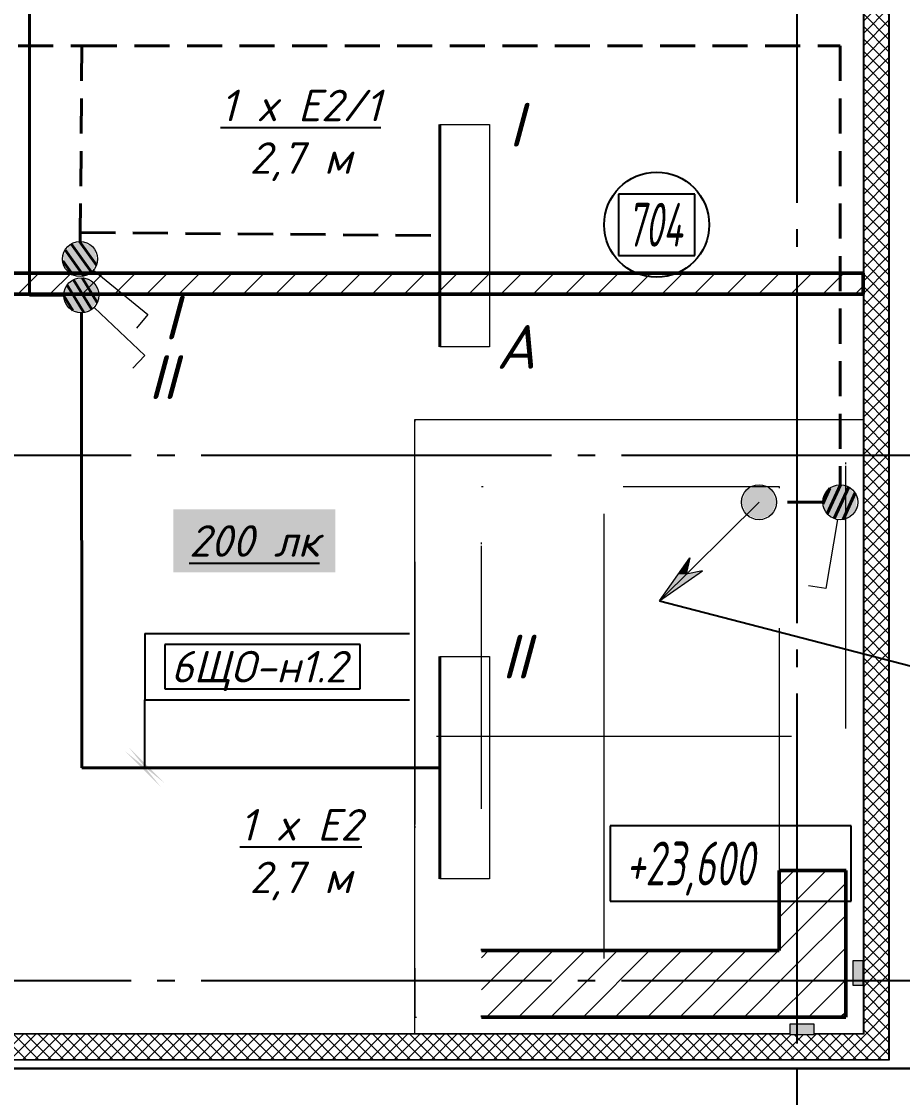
# Model space of a CAD drawing. Header units: millimetres. Extents: x 0 to 622, y 0 to 297.
# Drawn here: x 96.3 to 146.6, y 99.9 to 161.3 of the extents above; entities that cross this region are included whole.
import ezdxf

# ---------------------------------------------------------------- set-up
doc = ezdxf.new("R2010")
doc.units = ezdxf.units.MM
for name, pattern in [('JIS_02_2.0', [3, 2, -1]), ('ГОСТ 2.303 5', [24, 20, -1.5, 1, -1.5]), ('СПКБ-0000-000-АР#007$0$Achse', [2300, 0, -800, 1500, 0]), ('СПКБ-0000-000-АР#007$0$Ashe', [300, 200, -100])]:
    doc.linetypes.add(name, pattern=pattern)
for name, color, linetype in [('Viewport1ForCustomObjects_0', 7, 'Continuous'), ('Viewport2ForCustomObjects_0', 7, 'Continuous'), ('Viewport3ForCustomObjects_0', 7, 'Continuous'), ('Номер помещения', 7, 'Continuous'), ('СПКБ-0000-000-АР#007$0$Двери ArchiCAD', 7, 'Continuous'), ('СПКБ-0000-000-АР#007$0$Стены', 7, 'Continuous'), ('СПКБ-0000-000-АР#007$0$Фахверк', 7, 'Continuous'), ('Строительные оси', 7, 'Continuous'), ('ЭО_АВАРИЙНОЕ ОСВЕЩЕНИЕ', 7, 'Continuous'), ('ЭО_РАБОЧЕЕ ОСВЕЩЕНИЕ', 7, 'Continuous'), ('ЭС', 7, 'Continuous')]:
    doc.layers.add(name, color=color, linetype=linetype)
for name, color, linetype, lineweight, true_color in [('СПКБ-0000-000-АР#007$0$0_Ном._пера__68', 7, 'Continuous', 20, 0xfd4435), ('СПКБ-0000-000-АР#007$0$Двери ArchiCAD_Ном._пера__23', 7, 'Continuous', 35, 0xff6600), ('СПКБ-0000-000-АР#007$0$Двери ArchiCAD_Ном._пера__3', 7, 'Continuous', 18, 0xff6600), ('СПКБ-0000-000-АР#007$0$Двери ArchiCAD_Ном._пера__58', 7, 'Continuous', 50, 0xdf0000), ('СПКБ-0000-000-АР#007$0$Линии_Ном._пера__58', 7, 'Continuous', 50, 0xdf0000), ('СПКБ-0000-000-АР#007$0$Стены_Ном._пера__58', 7, 'Continuous', 50, 0xdf0000), ('СПКБ-0000-000-АР#007$0$Стены_Ном._пера__68', 7, 'Continuous', 20, 0xfd4435), ('СПКБ-0000-000-АР#007$0$Фахверк_Ном._пера__102', 7, 'Continuous', 13, 0xcccccc)]:
    doc.layers.add(name, color=color, linetype=linetype, lineweight=lineweight, true_color=true_color)
for name, color, linetype, lineweight in [('СПКБ-0000-000-АР#007$0$Лифты_Ном._пера__120', 7, 'Continuous', 13), ('СПКБ-0000-000-АР#007$0$Стены_Ном._пера__20', 1, 'Continuous', 20), ('СПКБ-0000-000-АР#007$0$Фахверк_Ном._пера__1', 7, 'Continuous', 13)]:
    doc.layers.add(name, color=color, linetype=linetype, lineweight=lineweight)
doc.styles.add('1.8', font='isocpeui.ttf', dxfattribs={"height": 1.8})
doc.styles.add('2.5', font='isocpeui.ttf')
doc.styles.add('CustomTextStyle1', font='isocpeui.ttf', dxfattribs={"width": 0.592601, "height": 2.5})
doc.styles.add('CustomTextStyle145', font='isocpeui.ttf', dxfattribs={"width": 0.987755, "height": 1.8})
doc.styles.add('CustomTextStyle8', font='isocpeui.ttf', dxfattribs={"width": 0.651774, "height": 2.5})
doc.styles.add('CustomTextStyle83', font='isocpeui.ttf', dxfattribs={"width": 0.651774, "height": 3.5})
doc.styles.add('CustomTextStyle84', font='isocpeui.ttf', dxfattribs={"width": 0.651774, "height": 3.5})
doc.styles.add('CustomTextStyle85', font='isocpeui.ttf', dxfattribs={"width": 0.651774, "height": 3.5})
pattern_1 = [(45, (0, 0), (-35.35534, 35.35534), []), (135, (0, 0), (35.35534, 35.35534), [])]
pattern_2 = [(45, (0, 0), (-91.9239, 91.9239), [])]

# ---------------------------------------------------------------- blocks, each defined once
blk = doc.blocks.new('СПКБ-0000-000-АР#007$0$Стена_4', base_point=(17892.9, 3584))
at = {"layer": 'СПКБ-0000-000-АР#007$0$Стены_Ном._пера__68', "linetype": 'Continuous', "lineweight": 20, "true_color": 0xfd4435}
for points in [[(18273.1, 3584), (17892.9, 3584), (17892.9, 3581), (18273.1, 3581)], [(24603.1, 3584), (18413.1, 3584), (18413.1, 3581), (24603.1, 3581)], [(25022.7, 3584), (24743.1, 3584), (24743.1, 3581), (25025.7, 3581)], [(17892.9, 3434), (18273.1, 3434), (18273.1, 3437), (17892.9, 3437)], [(18273.1, 3434), (18413.1, 3434), (18413.1, 3437), (18273.1, 3437)], [(18413.1, 3434), (24603.1, 3434), (24603.1, 3437), (18413.1, 3437)], [(24603.1, 3434), (24743.1, 3434), (24743.1, 3437), (24603.1, 3437)], [(24743.1, 3434), (25172.7, 3434), (25169.7, 3437), (24743.1, 3437)]]:
    blk.add_hatch(color=20, dxfattribs=at).paths.add_polyline_path(points)
h = blk.add_hatch(dxfattribs=at)
h.set_pattern_fill('СЕТКА_5X5_ДИАГОНАЛЬНАЯ', color=20, style=0, pattern_type=2)
h.set_pattern_definition(pattern_1)
h.paths.add_polyline_path([(18273.1, 3581), (17892.9, 3581), (17892.9, 3437), (18273.1, 3437)])
h = blk.add_hatch(dxfattribs=at)
h.set_pattern_fill('СЕТКА_5X5_ДИАГОНАЛЬНАЯ', color=20, style=0, pattern_type=2)
h.set_pattern_definition(pattern_1)
h.paths.add_polyline_path([(18273.1, 3437), (18413.1, 3437), (18413.1, 3578.7), (18273.1, 3578.7)])
h = blk.add_hatch(dxfattribs=at)
h.set_pattern_fill('СЕТКА_5X5_ДИАГОНАЛЬНАЯ', color=20, style=0, pattern_type=2)
h.set_pattern_definition(pattern_1)
h.paths.add_polyline_path([(24603.1, 3581), (18413.1, 3581), (18413.1, 3437), (24603.1, 3437)])
h = blk.add_hatch(dxfattribs=at)
h.set_pattern_fill('СЕТКА_5X5_ДИАГОНАЛЬНАЯ', color=20, style=0, pattern_type=2)
h.set_pattern_definition(pattern_1)
h.paths.add_polyline_path([(24603.1, 3437), (24743.1, 3437), (24743.1, 3578.7), (24603.1, 3578.7)])
h = blk.add_hatch(dxfattribs=at)
h.set_pattern_fill('СЕТКА_5X5_ДИАГОНАЛЬНАЯ', color=20, style=0, pattern_type=2)
h.set_pattern_definition(pattern_1)
h.paths.add_polyline_path([(25025.7, 3581), (24743.1, 3581), (24743.1, 3437), (25169.7, 3437)])
at = {"layer": 'СПКБ-0000-000-АР#007$0$Стены_Ном._пера__68', "color": 20, "linetype": 'Continuous', "lineweight": 20, "true_color": 0xfd4435}
for p, q in [((18273.1, 3581), (17892.9, 3581)), ((24603.1, 3581), (18413.1, 3581)), ((25025.7, 3581), (24743.1, 3581)), ((17892.9, 3437), (18273.1, 3437)), ((18273.1, 3437), (18413.1, 3437)), ((18413.1, 3437), (24603.1, 3437)), ((24603.1, 3437), (24743.1, 3437)), ((24743.1, 3437), (25169.7, 3437))]:
    blk.add_line(p, q, dxfattribs=at)
at = {"layer": 'СПКБ-0000-000-АР#007$0$Стены_Ном._пера__68', "color": 20, "linetype": 'Continuous', "lineweight": 20, "true_color": 0xfd4435, "flags": 128}
for points in [[(18273.1, 3584), (17892.9, 3584)], [(17892.9, 3584), (17892.9, 3434)], [(24603.1, 3584), (18413.1, 3584)], [(25022.7, 3584), (24743.1, 3584)], [(17892.9, 3434), (25172.7, 3434)]]:
    blk.add_lwpolyline(points, dxfattribs=at)
blk = doc.blocks.new('СПКБ-0000-000-АР#007$0$Стена_5', base_point=(25022.7, 3584))
at = {"layer": 'СПКБ-0000-000-АР#007$0$Стены_Ном._пера__68', "linetype": 'Continuous', "lineweight": 20, "true_color": 0xfd4435}
for points in [[(25022.7, 9815.7), (25022.7, 4000.7), (25025.7, 4000.7), (25025.7, 9815.7)], [(25172.7, 4000.7), (25172.7, 9815.7), (25169.7, 9815.7), (25169.7, 4000.7)], [(25025.7, 4000.7), (25023.1, 4000.7), (25023.1, 3860.7), (25025.7, 3860.7)], [(25172.7, 3860.7), (25172.7, 4000.7), (25169.7, 4000.7), (25169.7, 3860.7)], [(25022.7, 3860.7), (25022.7, 3584), (25025.7, 3581), (25025.7, 3860.7)], [(25172.7, 3434), (25172.7, 3860.7), (25169.7, 3860.7), (25169.7, 3437)]]:
    blk.add_hatch(color=20, dxfattribs=at).paths.add_polyline_path(points)
h = blk.add_hatch(dxfattribs=at)
h.set_pattern_fill('СЕТКА_5X5_ДИАГОНАЛЬНАЯ', color=20, style=0, pattern_type=2)
h.set_pattern_definition(pattern_1)
h.paths.add_polyline_path([(25025.7, 9815.7), (25025.7, 4000.7), (25169.7, 4000.7), (25169.7, 9815.7)])
h = blk.add_hatch(dxfattribs=at)
h.set_pattern_fill('СЕТКА_5X5_ДИАГОНАЛЬНАЯ', color=20, style=0, pattern_type=2)
h.set_pattern_definition(pattern_1)
h.paths.add_polyline_path([(25169.7, 3860.7), (25169.7, 4000.7), (25025.7, 4000.7), (25025.7, 3860.7)])
h = blk.add_hatch(dxfattribs=at)
h.set_pattern_fill('СЕТКА_5X5_ДИАГОНАЛЬНАЯ', color=20, style=0, pattern_type=2)
h.set_pattern_definition(pattern_1)
h.paths.add_polyline_path([(25025.7, 3860.7), (25025.7, 3581), (25169.7, 3437), (25169.7, 3860.7)])
at = {"layer": 'СПКБ-0000-000-АР#007$0$Стены_Ном._пера__68', "color": 20, "linetype": 'Continuous', "lineweight": 20, "true_color": 0xfd4435}
for p, q in [((25025.7, 9815.7), (25025.7, 4000.7)), ((25169.7, 4000.7), (25169.7, 9815.7)), ((25025.7, 4000.7), (25025.7, 3860.7)), ((25169.7, 3860.7), (25169.7, 4000.7)), ((25025.7, 3860.7), (25025.7, 3581)), ((25169.7, 3437), (25169.7, 3860.7))]:
    blk.add_line(p, q, dxfattribs=at)
at = {"layer": 'СПКБ-0000-000-АР#007$0$Стены_Ном._пера__68', "color": 20, "linetype": 'Continuous', "lineweight": 20, "true_color": 0xfd4435, "flags": 128}
for points in [[(25172.7, 3434), (25172.7, 10635.7)], [(25022.7, 9815.7), (25022.7, 4000.7)], [(25022.7, 3860.7), (25022.7, 3584)]]:
    blk.add_lwpolyline(points, dxfattribs=at)
blk = doc.blocks.new('СПКБ-0000-000-АР#007$0$Стена_9', base_point=(22843, 4058.6))
at = {"layer": 'СПКБ-0000-000-АР#007$0$Стены_Ном._пера__20', "linetype": 'Continuous', "lineweight": 20}
h = blk.add_hatch(dxfattribs=at)
h.set_pattern_fill('КИРПИЧ_ОБЫКНОВЕННЫЙ', color=1, style=0, pattern_type=2)
h.set_pattern_definition(pattern_2)
h.paths.add_polyline_path([(22843, 3678.6), (24923, 3678.6), (24543, 4058.6), (22843, 4058.6)])
at = {"layer": 'СПКБ-0000-000-АР#007$0$Стены_Ном._пера__20', "color": 1, "linetype": 'СПКБ-0000-000-АР#007$0$Achse', "lineweight": 20}
blk.add_line((22843, 3678.6), (22843, 4058.6), dxfattribs=at)
at = {"layer": 'СПКБ-0000-000-АР#007$0$Стены_Ном._пера__20', "color": 1, "linetype": 'СПКБ-0000-000-АР#007$0$Achse', "lineweight": 20, "flags": 128}
blk.add_lwpolyline([(22463, 3678.6), (22843, 3678.6)], dxfattribs=at)
at = {"layer": 'СПКБ-0000-000-АР#007$0$Стены_Ном._пера__58', "color": 12, "linetype": 'Continuous', "lineweight": 50, "true_color": 0xdf0000, "flags": 128}
for points in [[(24543, 4058.6), (22843, 4058.6)], [(22843, 3678.6), (24923, 3678.6)]]:
    blk.add_lwpolyline(points, dxfattribs=at)
blk = doc.blocks.new('СПКБ-0000-000-АР#007$0$Стена_10', base_point=(24543, 4058.6))
at = {"layer": 'СПКБ-0000-000-АР#007$0$Стены_Ном._пера__20', "linetype": 'Continuous', "lineweight": 20}
h = blk.add_hatch(dxfattribs=at)
h.set_pattern_fill('КИРПИЧ_ОБЫКНОВЕННЫЙ', color=1, style=0, pattern_type=2)
h.set_pattern_definition(pattern_2)
h.paths.add_polyline_path([(24923, 3678.6), (24923, 4515.7), (24543, 4515.7), (24543, 4058.6)])
at = {"layer": 'СПКБ-0000-000-АР#007$0$Стены_Ном._пера__58', "color": 12, "linetype": 'Continuous', "lineweight": 50, "true_color": 0xdf0000, "flags": 128}
for points in [[(24543, 4515.7), (24543, 4058.6)], [(24923, 3678.6), (24923, 4515.7)]]:
    blk.add_lwpolyline(points, dxfattribs=at)
blk = doc.blocks.new('СПКБ-0000-000-АР#007$0$Стена_11', base_point=(24543, 6708.5))
at = {"layer": 'СПКБ-0000-000-АР#007$0$Стены_Ном._пера__20', "color": 1, "linetype": 'СПКБ-0000-000-АР#007$0$Achse', "lineweight": 20, "flags": 128}
for points in [[(24923, 7088.5), (22463, 7088.5)], [(22843, 6708.5), (24543, 6708.5)]]:
    blk.add_lwpolyline(points, dxfattribs=at)
blk = doc.blocks.new('СПКБ-0000-000-АР#007$0$Стена_12', base_point=(22843, 6708.5))
at = {"layer": 'СПКБ-0000-000-АР#007$0$Стены_Ном._пера__20', "color": 1, "linetype": 'СПКБ-0000-000-АР#007$0$Achse', "lineweight": 20, "flags": 128}
for points in [[(22463, 7088.5), (22463, 3678.6)], [(22843, 4058.6), (22843, 6708.5)]]:
    blk.add_lwpolyline(points, dxfattribs=at)
blk = doc.blocks.new('СПКБ-0000-000-АР#007$0$Стена_27', base_point=(24543, 4515.7))
at = {"layer": 'СПКБ-0000-000-АР#007$0$Стены_Ном._пера__20', "color": 1, "linetype": 'СПКБ-0000-000-АР#007$0$Achse', "lineweight": 20, "flags": 128}
for points in [[(24923, 4515.7), (24923, 7088.5)], [(24543, 6708.5), (24543, 4515.7)]]:
    blk.add_lwpolyline(points, dxfattribs=at)
blk = doc.blocks.new('СПКБ-0000-000-АР#007$0$Однопольная Дверь 19')
at = {"layer": 'СПКБ-0000-000-АР#007$0$Двери ArchiCAD_Ном._пера__23', "color": 30, "linetype": 'Continuous', "lineweight": 35, "true_color": 0xff6600}
for p, q in [((-460, 0), (-500, 0)), ((-500, 0), (-500, -115)), ((-460, -115), (-460, 0)), ((500, 0), (460, 0)), ((460, 0), (460, -115)), ((500, -115), (500, 0)), ((-500, -115), (-460, -115)), ((460, -115), (500, -115))]:
    blk.add_line(p, q, dxfattribs=at)
at = {"layer": 'СПКБ-0000-000-АР#007$0$Двери ArchiCAD_Ном._пера__3', "color": 30, "linetype": 'Continuous', "lineweight": 18, "true_color": 0xff6600}
blk.add_line((460, 0), (-336.7, 460), dxfattribs=at)
blk.add_arc((460, 0), 920, 150, 180, dxfattribs=at)
at = {"layer": 'СПКБ-0000-000-АР#007$0$Двери ArchiCAD_Ном._пера__58', "color": 12, "linetype": 'Continuous', "lineweight": 50, "true_color": 0xdf0000}
for p, q in [((-500, 0), (-537, 0)), ((-500, 0), (-500, -115)), ((500, 0), (500, -115)), ((500, 0), (537, 0)), ((-500, -120), (-537, -120)), ((-500, -115), (-500, -120)), ((500, -115), (500, -120)), ((500, -120), (537, -120))]:
    blk.add_line(p, q, dxfattribs=at)
blk = doc.blocks.new('СПКБ-0000-000-АР#007$0$Стена_94', base_point=(18468.1, 7925.7))
at = {"layer": 'СПКБ-0000-000-АР#007$0$Стены_Ном._пера__20', "linetype": 'Continuous', "lineweight": 20}
h = blk.add_hatch(dxfattribs=at)
h.set_pattern_fill('КИРПИЧ_ОБЫКНОВЕННЫЙ', color=1, style=0, pattern_type=2)
h.set_pattern_definition(pattern_2)
h.paths.add_polyline_path([(18468.1, 7925.7), (18468.1, 7805.7), (18967.9, 7805.7), (18967.9, 7810.7), (18967.9, 7925.7)])
h = blk.add_hatch(dxfattribs=at)
h.set_pattern_fill('КИРПИЧ_ОБЫКНОВЕННЫЙ', color=1, style=0, pattern_type=2)
h.set_pattern_definition(pattern_2)
h.paths.add_polyline_path([(19967.9, 7810.7), (19967.9, 7805.7), (25022.7, 7805.7), (25022.7, 7925.7), (19967.9, 7925.7)])
at = {"layer": 'СПКБ-0000-000-АР#007$0$Стены_Ном._пера__58', "color": 12, "linetype": 'Continuous', "lineweight": 50, "true_color": 0xdf0000}
for p, q in [((18967.9, 7925.7), (18930.9, 7925.7)), ((18967.9, 7925.7), (18967.9, 7810.7)), ((19967.9, 7925.7), (20004.9, 7925.7)), ((19967.9, 7925.7), (19967.9, 7810.7)), ((18967.9, 7805.7), (18930.9, 7805.7)), ((18967.9, 7810.7), (18967.9, 7805.7)), ((19967.9, 7810.7), (19967.9, 7805.7)), ((19967.9, 7805.7), (20004.9, 7805.7))]:
    blk.add_line(p, q, dxfattribs=at)
at = {"layer": 'СПКБ-0000-000-АР#007$0$Стены_Ном._пера__58', "color": 12, "linetype": 'Continuous', "lineweight": 50, "true_color": 0xdf0000, "flags": 128}
for points in [[(18967.9, 7925.7), (18468.1, 7925.7)], [(18468.1, 7925.7), (18468.1, 7805.7)], [(25022.7, 7925.7), (19967.9, 7925.7)], [(25022.7, 7805.7), (25022.7, 7925.7)], [(18468.1, 7805.7), (18967.9, 7805.7)], [(19967.9, 7805.7), (25022.7, 7805.7)]]:
    blk.add_lwpolyline(points, dxfattribs=at)
at = {"layer": 'СПКБ-0000-000-АР#007$0$Двери ArchiCAD', "color": 21, "linetype": 'Continuous', "lineweight": 18, "true_color": 0xff9955, "xscale": -1, "zscale": 1000}
blk.add_blockref('СПКБ-0000-000-АР#007$0$Однопольная Дверь 19', (19467.9, 7925.7), dxfattribs=at)
blk = doc.blocks.new('СПКБ-0000-000-АР#007$0$Колонна_18', base_point=(24673.1, 3608.7))
at = {"layer": 'СПКБ-0000-000-АР#007$0$Фахверк_Ном._пера__102', "linetype": 'Continuous', "lineweight": 13, "true_color": 0xcccccc}
blk.add_hatch(color=254, dxfattribs=at).paths.add_polyline_path([(24603.1, 3578.7), (24743.1, 3578.7), (24743.1, 3638.7), (24603.1, 3638.7)])
at = {"layer": 'СПКБ-0000-000-АР#007$0$Фахверк_Ном._пера__1', "color": 7, "linetype": 'Continuous', "lineweight": 13, "flags": 128}
blk.add_lwpolyline([(24603.1, 3578.7), (24743.1, 3578.7), (24743.1, 3638.7), (24603.1, 3638.7)], close=True, dxfattribs=at)
blk = doc.blocks.new('СПКБ-0000-000-АР#007$0$Колонна_19', base_point=(24993.1, 3930.7))
at = {"layer": 'СПКБ-0000-000-АР#007$0$Фахверк_Ном._пера__102', "linetype": 'Continuous', "lineweight": 13, "true_color": 0xcccccc}
blk.add_hatch(color=254, dxfattribs=at).paths.add_polyline_path([(25023.1, 3860.7), (25023.1, 4000.7), (24963.1, 4000.7), (24963.1, 3860.7)])
at = {"layer": 'СПКБ-0000-000-АР#007$0$Фахверк_Ном._пера__1', "color": 7, "linetype": 'Continuous', "lineweight": 13, "flags": 128}
blk.add_lwpolyline([(25023.1, 3860.7), (25023.1, 4000.7), (24963.1, 4000.7), (24963.1, 3860.7)], close=True, dxfattribs=at)
blk = doc.blocks.new('*E278')
at = {"layer": 'СПКБ-0000-000-АР#007$0$0_Ном._пера__68', "color": 20, "linetype": 'Continuous', "lineweight": 20, "true_color": 0xfd4435}
for p, q in [((102.922, 37.778), (77.315, 37.778)), ((77.315, 37.778), (77.315, 2.683))]:
    blk.add_line(p, q, dxfattribs=at)
at = {"layer": 'СПКБ-0000-000-АР#007$0$Линии_Ном._пера__58', "color": 12, "linetype": 'Continuous', "lineweight": 50, "true_color": 0xdf0000}
blk.add_line((98.122, 12.05), (101.922, 12.05), dxfattribs=at)
at = {"layer": 'СПКБ-0000-000-АР#007$0$Лифты_Ном._пера__120', "color": 7, "linetype": 'СПКБ-0000-000-АР#007$0$Ashe', "lineweight": 13}
for p, q in [((88.133, 7.023), (88.133, 32.423)), ((78.56, 19.723), (98.833, 19.723))]:
    blk.add_line(p, q, dxfattribs=at)
at = {"layer": 'СПКБ-0000-000-АР#007$0$Стены', "color": 20, "lineweight": 20, "true_color": 0xfd4435, "xscale": 0.01, "yscale": 0.01, "zscale": 0.01}
for name, p in [('СПКБ-0000-000-АР#007$0$Стена_5', (102.922, 2.733)), ('СПКБ-0000-000-АР#007$0$Стена_4', (31.624, 2.733))]:
    blk.add_blockref(name, p, dxfattribs=at)
at = {"layer": 'СПКБ-0000-000-АР#007$0$Стены', "color": 12, "lineweight": 50, "true_color": 0xdf0000, "xscale": 0.01, "yscale": 0.01, "zscale": 0.01}
for name, p in [('СПКБ-0000-000-АР#007$0$Стена_94', (37.376, 46.15)), ('СПКБ-0000-000-АР#007$0$Стена_11', (98.125, 33.978)), ('СПКБ-0000-000-АР#007$0$Стена_12', (81.125, 33.978)), ('СПКБ-0000-000-АР#007$0$Стена_27', (98.125, 12.05)), ('СПКБ-0000-000-АР#007$0$Стена_10', (98.125, 7.478)), ('СПКБ-0000-000-АР#007$0$Стена_9', (81.125, 7.478))]:
    blk.add_blockref(name, p, dxfattribs=at)
at = {"layer": 'СПКБ-0000-000-АР#007$0$Фахверк', "color": 7, "lineweight": 13, "xscale": 0.01, "yscale": 0.01, "zscale": 0.01}
for name, p in [('СПКБ-0000-000-АР#007$0$Колонна_19', (102.626, 6.2)), ('СПКБ-0000-000-АР#007$0$Колонна_18', (99.426, 2.98))]:
    blk.add_blockref(name, p, dxfattribs=at)
blk = doc.blocks.new('*E279')
at = {"layer": 'Номер помещения', "color": 7, "linetype": 'Continuous', "true_color": 0xffffff}
for p, q in [((78.381, 49.922), (74.006, 49.922)), ((74.006, 49.922), (74.006, 46.422)), ((78.381, 46.422), (78.381, 49.922)), ((74.006, 46.422), (78.381, 46.422)), ((74.006, 46.422), (74.006, 46.422))]:
    blk.add_line(p, q, dxfattribs=at)
at = {"layer": 'Номер помещения', "color": 6, "linetype": 'Continuous'}
blk.add_circle((76.194, 48.172), 3, dxfattribs=at)
at = {"layer": 'Строительные оси', "color": 3, "linetype": 'ГОСТ 2.303 5', "lineweight": 25}
for p, q in [((84.188, 165.414), (84.188, 0)), ((118.188, 35), (0, 35)), ((118.188, 5), (0, 5))]:
    blk.add_line(p, q, dxfattribs=at)
at = {"layer": 'ЭО_АВАРИЙНОЕ ОСВЕЩЕНИЕ', "color": 1, "linetype": 'JIS_02_2.0', "lineweight": 40}
for p, q in [((24.749, 58.379), (43.384, 58.379)), ((43.384, 58.379), (43.294, 47.725)), ((43.384, 58.379), (86.669, 58.379)), ((86.669, 58.379), (86.669, 33.33)), ((43.294, 47.725), (43.29, 47.22)), ((43.294, 47.725), (63.809, 47.552)), ((85.669, 32.33), (83.035, 32.33))]:
    blk.add_line(p, q, dxfattribs=at)
at = {"layer": 'ЭО_АВАРИЙНОЕ ОСВЕЩЕНИЕ', "color": 1, "lineweight": 40}
for p, q in [((63.809, 41.195), (63.809, 53.885)), ((42.427, 46.739), (43.495, 45.243)), ((42.77, 47.079), (43.927, 45.456)), ((43.254, 47.219), (44.218, 45.869)), ((42.287, 46.115), (42.859, 45.314)), ((86.69, 33.33), (85.93, 31.657)), ((87.156, 33.204), (86.332, 31.389)), ((86.08, 33.138), (85.673, 32.242)), ((87.521, 32.855), (86.835, 31.344))]:
    blk.add_line(p, q, dxfattribs=at)
at = {"layer": 'ЭО_АВАРИЙНОЕ ОСВЕЩЕНИЕ', "color": 7, "lineweight": 0}
for p, q in [((63.809, 53.885), (66.659, 53.885)), ((66.659, 53.885), (66.659, 41.195)), ((44.053, 45.584), (47.14, 43.04)), ((47.14, 43.04), (46.504, 42.268)), ((66.659, 41.195), (63.809, 41.195)), ((76.347, 26.705), (82.035, 32.33)), ((86.506, 31.344), (85.851, 27.398)), ((76.347, 26.705), (78.081, 29.153)), ((78.081, 29.153), (77.871, 28.212)), ((76.347, 26.705), (78.813, 28.412)), ((78.813, 28.412), (77.871, 28.212)), ((85.851, 27.398), (84.865, 27.561))]:
    blk.add_line(p, q, dxfattribs=at)
for centre in [(43.282, 46.22), (82.035, 32.33), (86.669, 32.33)]:
    blk.add_circle(centre, 1, dxfattribs=at)
at = {"layer": 'ЭО_АВАРИЙНОЕ ОСВЕЩЕНИЕ', "color": 1, "lineweight": 0}
for points in [[(42.555, 46.801), (42.295, 46.385), (44.192, 46.385)], [(42.701, 47.034), (42.555, 46.801), (44.096, 46.801)], [(42.555, 46.801), (44.096, 46.801), (44.192, 46.385)], [(43.447, 47.206), (42.701, 47.034), (43.722, 47.034)], [(42.701, 47.034), (43.722, 47.034), (44.096, 46.801)], [(42.295, 46.385), (42.372, 46.055), (44.268, 46.055)], [(42.295, 46.385), (44.192, 46.385), (44.268, 46.055)], [(42.372, 46.055), (42.468, 45.639), (44.008, 45.639)], [(42.372, 46.055), (44.268, 46.055), (44.008, 45.639)], [(42.468, 45.639), (42.841, 45.406), (43.863, 45.406)], [(42.468, 45.639), (44.008, 45.639), (43.863, 45.406)], [(42.841, 45.406), (43.863, 45.406), (43.117, 45.234)], [(86.29, 33.241), (85.759, 32.744), (87.548, 32.744)], [(86.318, 33.267), (86.29, 33.241), (87.083, 33.241)], [(86.29, 33.241), (87.083, 33.241), (87.548, 32.744)], [(85.757, 32.682), (85.733, 31.979), (87.582, 31.979)], [(85.759, 32.744), (85.757, 32.682), (87.606, 32.682)], [(85.757, 32.682), (87.606, 32.682), (87.582, 31.979)], [(85.759, 32.744), (87.548, 32.744), (87.606, 32.682)], [(85.733, 31.979), (85.791, 31.917), (87.58, 31.917)], [(85.733, 31.979), (87.582, 31.979), (87.58, 31.917)], [(85.791, 31.917), (86.256, 31.42), (87.048, 31.42)], [(85.791, 31.917), (87.58, 31.917), (87.048, 31.42)], [(86.256, 31.42), (87.048, 31.42), (87.021, 31.394)], [(78.081, 29.153), (77.556, 28.412), (77.915, 28.412)], [(77.556, 28.412), (77.414, 28.212), (77.871, 28.212)], [(77.556, 28.412), (77.915, 28.412), (77.871, 28.212)], [(78.813, 28.412), (77.871, 28.212), (78.525, 28.212)], [(77.414, 28.212), (77.871, 28.212), (76.347, 26.705)], [(77.871, 28.212), (78.525, 28.212), (76.347, 26.705)]]:
    blk.add_solid(points, dxfattribs=at)
at = {"layer": 'ЭО_АВАРИЙНОЕ ОСВЕЩЕНИЕ', "color": 1, "lineweight": 40}
for points in [[(82.04, 33.33), (81.331, 33.041), (82.727, 33.041)], [(81.328, 33.034), (81.035, 32.336), (83.03, 32.336)], [(81.331, 33.041), (81.328, 33.034), (82.745, 33.034)], [(81.328, 33.034), (82.745, 33.034), (83.03, 32.336)], [(81.331, 33.041), (82.727, 33.041), (82.745, 33.034)], [(81.035, 32.336), (81.039, 32.325), (83.034, 32.325)], [(81.035, 32.336), (83.03, 32.336), (83.034, 32.325)], [(81.039, 32.325), (81.324, 31.627), (82.741, 31.627)], [(81.039, 32.325), (83.034, 32.325), (82.741, 31.627)], [(81.324, 31.627), (81.342, 31.619), (82.738, 31.619)], [(81.324, 31.627), (82.741, 31.627), (82.738, 31.619)], [(81.342, 31.619), (82.738, 31.619), (82.029, 31.33)]]:
    blk.add_solid(points, dxfattribs=at)
at = {"layer": 'ЭО_РАБОЧЕЕ ОСВЕЩЕНИЕ', "color": 5, "lineweight": 40}
for p, q in [((40.397, 44.141), (40.384, 61.56)), ((42.902, 45.033), (43.945, 43.335)), ((43.395, 45.14), (44.263, 43.726)), ((42.537, 44.718), (43.498, 43.152)), ((42.353, 44.141), (40.397, 44.141)), ((42.354, 44.105), (42.869, 43.266)), ((43.384, 17.168), (43.355, 43.141)), ((63.809, 10.823), (63.809, 23.513)), ((63.809, 17.168), (43.384, 17.168))]:
    blk.add_line(p, q, dxfattribs=at)
at = {"layer": 'ЭО_РАБОЧЕЕ ОСВЕЩЕНИЕ', "color": 7, "lineweight": 0}
for p, q in [((44.079, 43.453), (46.983, 40.702)), ((46.983, 40.702), (46.295, 39.976)), ((63.809, 23.513), (66.659, 23.513)), ((66.659, 23.513), (66.659, 10.823)), ((66.659, 10.823), (63.809, 10.823))]:
    blk.add_line(p, q, dxfattribs=at)
blk.add_circle((43.353, 44.141), 1, dxfattribs=at)
at = {"layer": 'ЭО_РАБОЧЕЕ ОСВЕЩЕНИЕ', "color": 5, "lineweight": 0}
for points in [[(42.83, 44.993), (42.592, 44.664), (44.206, 44.664)], [(43.586, 45.114), (42.83, 44.993), (43.752, 44.993)], [(42.83, 44.993), (43.752, 44.993), (44.206, 44.664)], [(42.592, 44.664), (42.381, 44.374), (44.252, 44.374)], [(42.381, 44.374), (42.455, 43.909), (44.326, 43.909)], [(42.381, 44.374), (44.252, 44.374), (44.326, 43.909)], [(42.592, 44.664), (44.206, 44.664), (44.252, 44.374)], [(42.455, 43.909), (42.501, 43.618), (44.115, 43.618)], [(42.455, 43.909), (44.326, 43.909), (44.115, 43.618)], [(42.501, 43.618), (42.955, 43.289), (43.877, 43.289)], [(42.501, 43.618), (44.115, 43.618), (43.877, 43.289)], [(42.955, 43.289), (43.877, 43.289), (43.121, 43.169)]]:
    blk.add_solid(points, dxfattribs=at)
at = {"layer": 'ЭС', "color": 7, "true_color": 0xffffff}
for p, q in [((87.291, 13.852), (73.54, 13.852)), ((73.54, 13.852), (73.54, 9.552)), ((87.291, 9.552), (87.291, 13.852)), ((73.54, 9.552), (87.291, 9.552)), ((73.54, 9.552), (73.54, 9.552))]:
    blk.add_line(p, q, dxfattribs=at)
at = {"layer": 'ЭС', "color": 6, "linetype": 'Continuous'}
for p, q in [((87.291, 13.852), (73.54, 13.852)), ((73.54, 13.852), (73.54, 9.552)), ((87.291, 9.552), (87.291, 13.852)), ((73.54, 9.552), (87.291, 9.552))]:
    blk.add_line(p, q, dxfattribs=at)
at = {"layer": 'Номер помещения', "linetype": 'Continuous', "style": 'CustomTextStyle1', "width": 0.592601}
blk.add_text('704', height=2.5, dxfattribs=at).set_placement((74.506, 46.922))
at = {"layer": 'ЭС', "color": 7, "linetype": 'Continuous', "style": 'CustomTextStyle8', "width": 0.651774}
blk.add_text('+23,600', height=2.5, dxfattribs=at).set_placement((74.44, 10.452))
blk = doc.blocks.new('*E283')
at = {"layer": 'Строительные оси', "color": 3, "linetype": 'ГОСТ 2.303 5', "lineweight": 25}
for p, q in [((4.016, 27.414), (4.016, 14)), ((10.015, 27.414), (10.015, 14)), ((73.015, 27.414), (73.015, 14)), ((4.016, 14), (4.006, 8)), ((10.015, 14), (11.916, 7.823)), ((73.015, 14), (73.015, 8))]:
    blk.add_line(p, q, dxfattribs=at)
at = {"layer": 'Строительные оси', "color": 3, "linetype": 'Continuous', "lineweight": 25}
for centre in [(4, 4), (13.092, 4), (73.015, 4)]:
    blk.add_circle(centre, 4, dxfattribs=at)
at = {"layer": 'Строительные оси', "linetype": 'Continuous', "lineweight": 25, "width": 0.651774}
for s, style, p in [('4', 'CustomTextStyle83', (2.551, 2.25)), ('3', 'CustomTextStyle84', (11.643, 2.25)), ('2', 'CustomTextStyle85', (71.564, 2.25))]:
    blk.add_text(s, height=3.5, dxfattribs=dict(at, style=style)).set_placement(p)
blk = doc.blocks.new('CustomObjectsInViewport1_0')
at = {"layer": 'ЭС'}
for p, q in [((132.753, 128.274), (148.242, 124.251)), ((103.377, 126.407), (118.492, 126.407)), ((103.377, 126.407), (103.377, 122.607)), ((103.377, 118.775), (103.377, 122.607)), ((103.377, 122.607), (118.492, 122.607))]:
    blk.add_line(p, q, dxfattribs=at)
at = {"layer": 'ЭС', "color": 7, "true_color": 0xffffff}
for p, q in [((115.674, 125.767), (104.517, 125.767)), ((104.517, 125.767), (104.517, 123.247)), ((115.674, 123.247), (115.674, 125.767)), ((104.517, 123.247), (115.674, 123.247)), ((104.517, 123.247), (104.517, 123.247))]:
    blk.add_line(p, q, dxfattribs=at)
at = {"layer": 'ЭС'}
blk.add_solid([(102.271, 119.669), (104.271, 117.669), (104.483, 117.881), (102.483, 119.881)], dxfattribs=at)
at = {"layer": 'ЭС', "style": 'CustomTextStyle145', "width": 0.987755}
blk.add_text('6ЩО-н1.2', height=1.8, dxfattribs=at).set_placement((104.877, 123.607))

msp = doc.modelspace()

# ---------------------------------------------------------------- linework, layer by layer
at = {"layer": 'Defpoints', "linetype": 'Continuous'}
for points in [[(56.406, 101.569), (193.594, 101.569), (193.594, 266.983), (56.406, 266.983)], [(56.406, 73.155), (193.594, 73.155), (193.594, 101.569), (56.406, 101.569)]]:
    msp.add_lwpolyline(points, close=True, dxfattribs=at)

# ---------------------------------------------------------------- block references
msp.add_blockref('*E278', (41.468, 100.819))
at = {"layer": 'Viewport1ForCustomObjects_0'}
msp.add_blockref('CustomObjectsInViewport1_0', (0, 0), dxfattribs=at)
at = {"layer": 'Viewport2ForCustomObjects_0'}
msp.add_blockref('*E279', (56.406, 101.569), dxfattribs=at)
at = {"layer": 'Viewport3ForCustomObjects_0'}
msp.add_blockref('*E283', (67.579, 74.155), dxfattribs=at)

# ---------------------------------------------------------------- texts
at = {"layer": 'ЭО_АВАРИЙНОЕ ОСВЕЩЕНИЕ', "color": 1, "insert": (124.565, 142.764), "char_height": 2.5, "attachment_point": 5, "style": '2.5'}
msp.add_mtext('А', dxfattribs=at)
at = {"layer": 'ЭО_РАБОЧЕЕ ОСВЕЩЕНИЕ', "attachment_point": 5}
for s, insert, char_height, style in [('{\\L1 x Е2/1\\P}2,7 м', (112.281, 154.839), 1.8, '1.8'), ('I', (124.565, 155.454), 2.5, '2.5'), ('I', (104.881, 144.447), 2.5, '2.5'), ('II', (104.389, 141.042), 2.5, '2.5'), ('II', (124.56, 125.083), 2.5, '2.5'), ('{\\L1 x Е2\\P}2,7 м', (112.281, 113.767), 1.8, '1.8')]:
    msp.add_mtext(s, dxfattribs=dict(at, insert=insert, char_height=char_height, style=style))
at = {"layer": 'ЭО_РАБОЧЕЕ ОСВЕЩЕНИЕ', "insert": (109.628, 131.685), "char_height": 1.8, "attachment_point": 5, "style": '1.8', "bg_fill": 1, "box_fill_scale": 1.5, "bg_fill_color": 7, "bg_fill_true_color": 16777215, "bg_fill_transparency": 0}
msp.add_mtext('{\\L200 лк}', dxfattribs=at)

doc.saveas('drawing.dxf')
